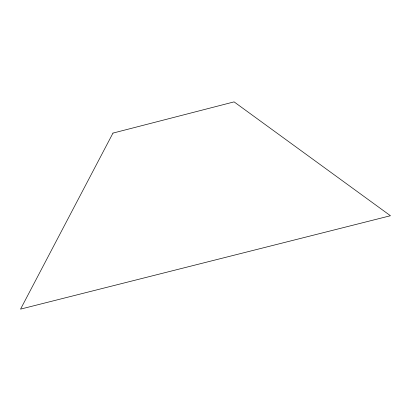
<?xml version="1.0" encoding="UTF-8"?>
<svg xmlns="http://www.w3.org/2000/svg" width="411" height="411" viewBox="0 0 411 411"><rect width="100%" height="100%" fill="white"/><g stroke="black" fill="none" stroke-linecap="round" stroke-linejoin="round"><path stroke-width="0.62" d="M112.968 133.097L20.55 309.123L390.45 215.734L234.08 101.877L112.968 133.097"/></g></svg>
